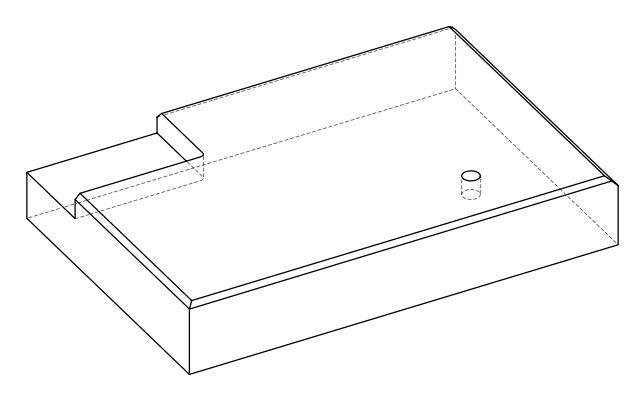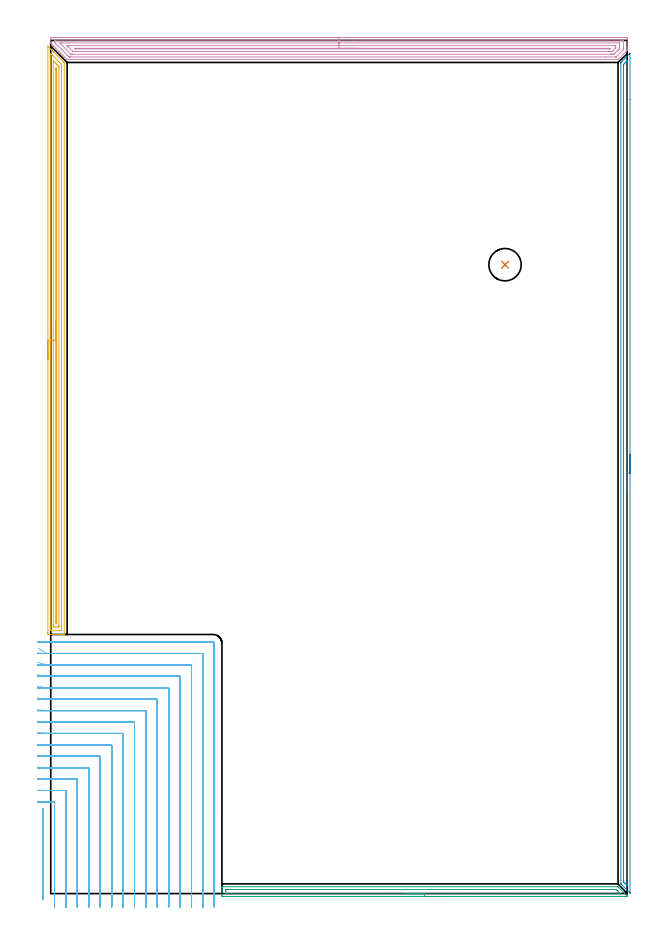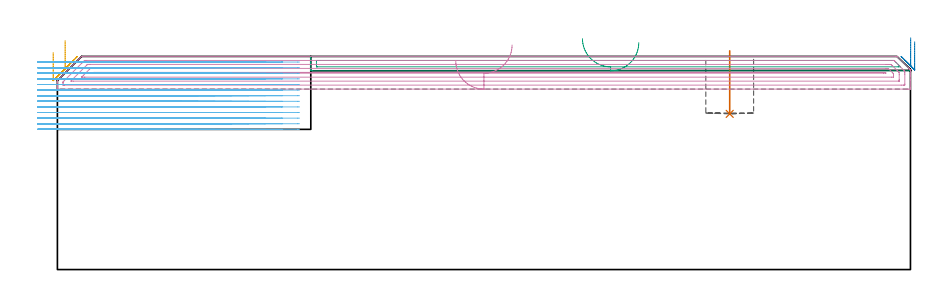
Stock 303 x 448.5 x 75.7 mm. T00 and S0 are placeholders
(PLAN: 6 operations, 2 tool changes, 97.5 min)
(1 INDEXABLE_INSERT_DRILL_BLIND_HOLE_FROM_SOLID | STEP1POCKET | NXT0302_005 | 0.09 min | 4575 mm3)
(2 AREA_MILL | FG_CHAMFER_SURFACE | UGT0205_001 | 7.17 min | 5127 mm3)
(3 AREA_MILL_1 | FG_CHAMFER_SURFACE_1 | UGT0205_001 | 3.56 min | 2773 mm3)
(4 AREA_MILL_2 | FG_CHAMFER_SURFACE_2 | UGT0205_001 | 12.12 min | 20311 mm3)
(5 AREA_MILL_3 | FG_CHAMFER_SURFACE_3 | UGT0205_001 | 9.92 min | 11428 mm3)
(6 MILL_CORNER_NOTCH_RECTANGULAR | CORNER_NOTCH_RECTANGULAR | NXT0201_009 | Follow Part, ap 2, ae 75% | 64.67 min | 317156 mm3)
(TOOL NXT0302_005 | Index. Insert Drill 17mm [880-D1700L20-05] | D17 PA176 FL85 Z2)
(TOOL UGT0205_001 | Chamfer Mill 20 x 3 x 45 deg. | D20 FL50 Z2)
(TOOL NXT0201_009 | ENDMILL 8mm [2P460-0800-NA 1630] | D8 FL26 Z6)
(OP 1 INDEXABLE_INSERT_DRILL_BLIND_HOLE_FROM_SOLID)
G17 G21 G94 G90
T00 M6
G54
G17 G0 G90 X238.8 Y330.6 S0 M3
G43 Z85.7 H1
G94 G81 G98 Z55.3 F250. R77.7
G80
M5
M2
(OP 2 AREA_MILL)
G17 G21 G94 G90
T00 M6
G54
G17 G0 G90 X304.5 Y231. S1061 M3
G43 Z85.7 H0
Z80.9
G94 G1 Y230.962 Z80.028 F250.
Y230.848 Z79.164
Y230.659 Z78.312
Y230.397 Z77.48
Y230.063 Z76.674
Y229.66 Z75.9
Y229.191 Z75.164
Y228.66 Z74.472
Y228.071 Z73.829
Y227.428 Z73.24
Y226.736 Z72.709
Y226. Z72.24
Y225.226 Z71.837
Y224.42 Z71.503
Y223.588 Z71.241
Y222.736 Z71.052
Y221.871 Z70.938
Y221. Z70.9
Y0.39
X304.497 Y0.316 Z70.902
X304.495 Y0.314 Z70.903
X304.483 Y0.316 Z70.915
X304.186 Y0.613 Z71.213
X299.826 Y4.975 Z75.574
X299.704 Y5.105 Z75.69
X299.7 Y5.375 Z75.7
Y436.625
X299.704 Y436.895 Z75.69
X299.827 Y437.027 Z75.573
X304.186 Y441.386 Z71.213
X304.333 Y441.534 Z71.064
X304.485 Y441.684 Z70.913
X304.495 Y441.686 Z70.903
X304.499 Y441.684 Z70.899
X304.5 Y417.48 Z70.9
Y221.
X303.086 Z72.314
X303.085 Y4.297 Z72.315
X303.083 Y4.235 Z72.317
X303.079 Y4.189 Z72.321
X303.078 Y4.184 Z72.322
X303.071 Y4.188 Z72.329
X302.993 Y4.259 Z72.407
X302.767 Y4.482 Z72.633
X302.1 Y5.15 Z73.3
X301.874 Y5.375 Z73.526
X301.207 Y6.046 Z74.193
X301.153 Y6.104 Z74.247
X301.129 Y6.133 Z74.271
X301.121 Y6.177 Z74.279
X301.117 Y6.268 Z74.283
X301.115 Y6.36 Z74.285
X301.114 Y7.161 Z74.286
Y434.931
X301.116 Y435.732 Z74.284
X301.118 Y435.82 Z74.282
X301.121 Y435.851 Z74.279
X301.137 Y435.875 Z74.263
X301.207 Y435.951 Z74.193
X301.541 Y436.29 Z73.859
X302.993 Y437.743 Z72.407
X303.032 Y437.779 Z72.368
X303.063 Y437.806 Z72.337
X303.076 Y437.816 Z72.324
X303.079 Y437.794 Z72.321
X303.084 Y437.61 Z72.316
X303.085 Y437.517 Z72.315
X303.086 Y221. Z72.314
Y220.128 Z72.352
Y219.263 Z72.466
Y218.412 Z72.655
Y217.58 Z72.917
Y216.774 Z73.251
Y216. Z73.654
Y215.264 Z74.123
Y214.572 Z74.654
Y213.929 Z75.243
Y213.339 Z75.886
Y212.808 Z76.578
Y212.34 Z77.314
Y211.937 Z78.088
Y211.603 Z78.894
Y211.341 Z79.726
Y211.152 Z80.578
Y211.038 Z81.443
Y211. Z82.314
G0 Z85.7
M5
M2
(OP 3 AREA_MILL_1)
G17 G21 G94 G90
T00 M6
G54
G17 G0 G90 X206.5 Y-1.5 S1061 M3
G43 Z85.7 H0
Z80.6
G94 G1 X206.462 Z79.728 F250.
X206.348 Z78.864
X206.159 Z78.012
X205.897 Z77.18
X205.563 Z76.374
X205.16 Z75.6
X204.692 Z74.864
X204.16 Z74.172
X203.571 Z73.529
X202.928 Z72.94
X202.236 Z72.408
X201.5 Z71.94
X200.726 Z71.537
X199.92 Z71.203
X199.088 Z70.941
X198.236 Z70.752
X197.372 Z70.638
X196.5 Z70.6
X90.62
X90.253 Y-1.497 Z70.601
X90.01 Y-1.492 Z70.604
X90. Y-1.138 Z70.958
Y0.612 Z72.707
Y1.148 Z73.245
Y1.488 Z73.584
Y2.023 Z74.119
Y2.363 Z74.457
Y3.042 Z75.141
Y3.319 Z75.418
X90.002 Y3.461 Z75.553
X90.01 Y3.597 Z75.688
X90.173 Y3.6 Z75.7
X297.923
X298.2 Y3.603 Z75.697
X298.359 Y3.441 Z75.54
X298.464 Y3.336 Z75.436
X302.827 Y-1.026 Z71.072
X302.936 Y-1.138 Z70.962
X302.99 Y-1.196 Z70.903
X302.997 Y-1.493 Z70.607
X302.919 Y-1.497 Z70.602
X302.827 Y-1.5 Z70.6
X196.5
Y-0.086 Z72.014
X92.407 Y-0.085 Z72.015
X92.225 Y-0.084 Z72.016
X92.055 Y-0.081 Z72.019
X92.019 Y-0.079 Z72.021
X92.01 Y-0.06 Z72.04
X92.007 Y-0.029 Z72.071
X92.001 Y0.135 Z72.235
Y1.886 Z73.986
X92.004 Y2.019 Z74.119
X92.01 Y2.125 Z74.225
X92.015 Y2.179 Z74.279
X92.051 Y2.18 Z74.28
X92.407 Y2.184 Z74.284
X92.588 Y2.185 Z74.285
X93.301 Y2.186 Z74.286
X296.306
X297.019 Y2.183 Z74.283
X297.12 Y2.181 Z74.281
X297.147 Y2.179 Z74.279
X297.173 Y2.166 Z74.266
X297.228 Y2.114 Z74.214
X297.443 Y1.904 Z74.004
X297.863 Y1.488 Z73.588
X298.806 Y0.545 Z72.645
X299.164 Y0.185 Z72.285
X299.334 Y0.01 Z72.11
X299.414 Y-0.075 Z72.025
X299.416 Y-0.08 Z72.02
X299.408 Y-0.082 Z72.018
X299.378 Y-0.084 Z72.016
X298.806 Y-0.086 Z72.014
X298.625
X196.5
X195.628 Z72.052
X194.764 Z72.166
X193.912 Z72.355
X193.08 Z72.617
X192.274 Z72.951
X191.5 Z73.354
X190.764 Z73.823
X190.072 Z74.354
X189.429 Z74.943
X188.84 Z75.586
X188.308 Z76.278
X187.84 Z77.014
X187.437 Z77.788
X187.103 Z78.594
X186.841 Z79.426
X186.652 Z80.278
X186.538 Z81.143
X186.5 Z82.014
G0 Z85.7
M5
M2
(OP 4 AREA_MILL_2)
G17 G21 G94 G90
T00 M6
G54
G17 G0 G90 X141.5 Y450. S1061 M3
G43 Z85.7 H0
Z74.1
G94 G1 X141.538 Z73.228 F250.
X141.652 Z72.364
X141.841 Z71.512
X142.103 Z70.68
X142.437 Z69.874
X142.84 Z69.1
X143.309 Z68.364
X143.84 Z67.672
X144.429 Z67.029
X145.072 Z66.44
X145.764 Z65.908
X146.5 Z65.44
X147.274 Z65.037
X148.08 Z64.703
X148.912 Z64.441
X149.764 Z64.252
X150.628 Z64.138
X151.5 Z64.1
X301.891
X302.389 Y449.998 Z64.102
X302.881 Y449.994 Z64.103
X302.991 Y449.991 Z64.105
X303. Y449.507 Z64.59
Y446.853 Z67.241
Y445.41 Z68.687
Y445.084 Z69.011
Y444.433 Z69.666
Y443.501 Z70.599
Y443.339 Z70.76
X302.999 Y443.207 Z70.891
X302.984 Y443.186 Z70.912
X302.715 Y442.915 Z71.185
X302.634 Y442.834 Z71.266
X302.233 Y442.431 Z71.665
X298.362 Y438.561 Z75.536
X298.205 Y438.404 Z75.69
X297.925 Y438.4 Z75.7
X8.646
X8.605 Y438.406 Z75.692
X8.585 Y438.417 Z75.68
X8.51 Y438.489 Z75.61
X0.099 Y446.9 Z67.198
X0.01 Y446.99 Z67.107
X0.001 Y447.224 Z66.872
X0. Y447.505 Z66.595
Y448.948 Z65.149
Y449.507 Z64.59
Y449.831 Z64.266
X0.002 Y449.991 Z64.105
X0.413 Y450. Z64.1
X151.5
Y448.586 Z65.514
X299.711
X300.604 Y448.585 Z65.515
X300.642 Y448.584 Z65.516
X300.99 Y448.569 Z65.531
X300.994 Y448.465 Z65.635
X300.999 Y448.231 Z65.869
X301. Y444.692 Z69.408
X300.999 Y444.2 Z69.9
X300.996 Y443.811 Z70.289
X300.99 Y443.685 Z70.415
X300.974 Y443.636 Z70.464
X300.635 Y443.285 Z70.815
X297.525 Y440.174 Z73.926
X297.361 Y440.011 Z74.089
X297.227 Y439.881 Z74.219
X297.184 Y439.841 Z74.259
X297.16 Y439.822 Z74.278
X297.138 Y439.82 Z74.28
X297.032 Y439.815 Z74.285
X291.675 Y439.814 Z74.286
X10.395
X9.967 Y439.816 Z74.284
X9.753 Y439.819 Z74.281
X9.651 Y439.821 Z74.279
X9.539 Y439.922 Z74.178
X8.788 Y440.662 Z73.438
X8.646 Y440.803 Z73.297
X2.396 Y447.054 Z67.046
X2.059 Y447.4 Z66.7
X2.019 Y447.442 Z66.658
X2.01 Y447.503 Z66.597
X2.005 Y447.607 Z66.493
X2.002 Y447.738 Z66.362
X2.001 Y448.129 Z65.971
X2.008 Y448.523 Z65.577
X2.01 Y448.572 Z65.528
X2.026 Y448.579 Z65.521
X2.076 Y448.581 Z65.519
X2.182 Y448.584 Z65.516
X2.396 Y448.586 Z65.514
X2.433
X151.5
Y447.172 Z66.928
X298.925 Y447.171 Z66.929
X298.964 Y447.17 Z66.93
X298.985 Y447.168 Z66.932
X298.989 Y447.166 Z66.934
X298.992 Y447.153 Z66.947
X298.997 Y447.034 Z67.066
X298.999 Y446.853 Z67.247
X299. Y446.673 Z67.427
Y444.905 Z69.195
X298.992 Y444.2 Z69.9
X298.99 Y444.112 Z69.988
X298.954 Y444.065 Z70.035
X298.818 Y443.92 Z70.18
X298.515 Y443.615 Z70.485
X298.217 Y443.316 Z70.784
X296.446 Y441.547 Z72.553
X296.293 Y441.395 Z72.705
X296.139 Y441.246 Z72.854
X295.562 Y441.234 Z72.866
X295.247 Y441.231 Z72.869
X294.675 Y441.229 Z72.871
X294.354
X11.646
X11.325 Y441.23 Z72.87
X10.748 Y441.233 Z72.867
X10.678 Y441.235 Z72.865
X10.516 Y441.388 Z72.712
X10.432 Y441.468 Z72.632
X5.075 Y446.825 Z67.275
X5.048 Y446.853 Z67.247
X4.761 Y447.164 Z66.936
X5.075 Y447.167 Z66.933
X5.648 Y447.171 Z66.929
X151.5 Y447.172 Z66.928
Y445.757 Z68.343
X296.353
X296.891 Y445.755 Z68.345
X296.946 Y445.753 Z68.347
X296.98 Y445.751 Z68.349
X296.99 Y445.719 Z68.381
X297. Y445.084 Z69.016
X296.993 Y444.658 Z69.442
X296.99 Y444.554 Z69.546
X296.934 Y444.492 Z69.608
X296.839 Y444.392 Z69.708
X296.651 Y444.2 Z69.9
X295.508 Y443.057 Z71.043
X295.247 Y442.798 Z71.302
X295.117 Y442.678 Z71.422
X295.082 Y442.65 Z71.45
X295.028 Y442.648 Z71.452
X294.354 Y442.643 Z71.457
X294.14
X12.004
X11.834 Y442.645 Z71.455
X11.75 Y442.647 Z71.453
X11.712 Y442.649 Z71.451
X11.629 Y442.73 Z71.37
X11.325 Y443.025 Z71.075
X9.264 Y445.084 Z69.016
X8.646 Y445.705 Z68.395
X8.616 Y445.742 Z68.358
X8.611 Y445.75 Z68.35
X8.646 Y445.752 Z68.348
X8.862 Y445.755 Z68.345
X9.539 Y445.757 Z68.343
X9.753
X151.5
Y444.343 Z69.757
X293.461
X294.214 Y444.339 Z69.761
X294.241 Y444.337 Z69.763
X294.271 Y444.282 Z69.818
X294.19 Y444.2 Z69.9
X294.034 Y444.064 Z70.036
X293.75 Y444.059 Z70.041
X293.605 Y444.057 Z70.043
X13.254 Y444.058 Z70.042
X13.11 Y444.06 Z70.04
X12.967 Y444.064 Z70.036
X12.731 Y444.08 Z70.02
X12.602 Y444.2 Z69.9
X12.528 Y444.274 Z69.826
X12.486 Y444.319 Z69.781
X12.473 Y444.335 Z69.765
X12.533 Y444.337 Z69.763
X12.822 Y444.342 Z69.758
X12.966 Y444.343 Z69.757
X151.5
X152.372 Z69.795
X153.237 Z69.909
X154.088 Z70.098
X154.92 Z70.36
X155.726 Z70.694
X156.5 Z71.097
X157.236 Z71.565
X157.928 Z72.096
X158.571 Z72.686
X159.16 Z73.329
X159.692 Z74.021
X160.16 Z74.757
X160.563 Z75.531
X160.897 Z76.337
X161.159 Z77.169
X161.348 Z78.02
X161.462 Z78.885
X161.5 Z79.757
G0 Z85.7
M5
M2
(OP 5 AREA_MILL_3)
G17 G21 G94 G90
T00 M6
G54
G17 G0 G90 X-1.5 Y280.85 S1061 M3
G43 Z85.7 H0
Z77.1
G94 G1 Y280.888 Z76.228 F250.
Y281.002 Z75.363
Y281.191 Z74.512
Y281.453 Z73.68
Y281.787 Z72.874
Y282.19 Z72.1
Y282.659 Z71.364
Y283.19 Z70.672
Y283.779 Z70.029
Y284.422 Z69.44
Y285.114 Z68.908
Y285.85 Z68.44
Y286.624 Z68.037
Y287.43 Z67.703
Y288.262 Z67.441
Y289.114 Z67.252
Y289.978 Z67.138
Y290.85 Z67.1
X-1.499 Y445.483 Z67.099
X-1.495 Z67.104
X-1.485 Z67.113
X-1.401 Y445.402 Z67.197
X0.007 Y443.994 Z68.605
X0.175 Y443.828 Z68.769
X0.336 Y443.665 Z68.934
X0.453 Y443.548 Z69.051
X0.612 Y443.39 Z69.207
X0.765 Y443.236 Z69.363
X0.9 Y443.101 Z69.498
X1.05 Y442.952 Z69.645
X1.194 Y442.807 Z69.792
X1.346 Y442.655 Z69.944
X1.487 Y442.515 Z70.083
X1.623 Y442.378 Z70.221
X1.793 Y442.208 Z70.391
X6.887 Y437.113 Z75.487
X7.075 Y436.923 Z75.672
X7.095 Y436.895 Z75.691
X7.1 Y436.851 Z75.7
Y136.366
X7.098 Y136.21 Z75.689
X6.968 Y136.203 Z75.56
X6.83 Y136.2 Z75.43
X6.514 Z75.114
X5.863 Z74.457
X4.662 Z73.259
X4.113 Z72.707
X-1.062 Z67.536
X-1.138 Y136.202 Z67.459
X-1.493 Y136.21 Z67.105
X-1.496 Y136.447 Z67.102
X-1.499 Y136.813 Z67.101
X-1.5 Y137.182 Z67.1
Y290.85
X-0.086 Z68.514
X-0.085 Y441.134 Z68.515
X-0.084 Y441.315 Z68.516
X-0.081 Y441.527 Z68.519
X-0.079 Y441.615 Z68.521
X-0.026 Y441.566 Z68.574
X0.233 Y441.315 Z68.833
X0.612 Y440.938 Z69.212
X1.128 Y440.422 Z69.728
X4.988 Y436.562 Z73.588
X5.587 Y435.958 Z74.187
X5.675 Y435.864 Z74.275
X5.679 Y435.779 Z74.279
X5.682 Y435.601 Z74.282
X5.685 Y435.246 Z74.285
X5.686 Y435.065 Z74.286
X5.685 Y138.78 Z74.285
X5.684 Y138.599 Z74.284
X5.679 Y138.244 Z74.279
X5.676 Y138.21 Z74.276
X5.612 Y138.206 Z74.212
X5.509 Y138.202 Z74.109
X5.378 Y138.2 Z73.978
X0.127 Y138.201 Z68.727
X-0.03 Y138.206 Z68.57
X-0.059 Y138.21 Z68.541
X-0.079 Y138.216 Z68.521
X-0.08 Y138.251 Z68.52
X-0.084 Y138.417 Z68.516
X-0.085 Y138.599 Z68.515
X-0.086 Y139.311 Z68.514
Y290.85
X1.328 Z69.928
X1.329 Y437.012 Z69.929
X1.333 Y437.744 Z69.933
X1.334 Y437.747 Z69.934
X1.35 Y437.744 Z69.95
X1.487 Y437.611 Z70.087
X2.25 Y436.851 Z70.85
X3.143 Y435.958 Z71.743
X4.036 Y435.065 Z72.636
X4.113 Y434.987 Z72.713
X4.21 Y434.883 Z72.81
X4.256 Y434.833 Z72.856
X4.265 Y434.658 Z72.865
X4.269 Y434.334 Z72.869
X4.271 Y434.172 Z72.871
Y141.116
X4.269 Y140.385 Z72.869
X4.266 Y140.228 Z72.866
X4.264 Y140.21 Z72.864
X4.248 Y140.207 Z72.848
X4.203 Y140.203 Z72.803
X4.113 Y140.201 Z72.713
X2.362 Y140.2 Z70.962
X1.665 Y140.204 Z70.265
X1.487 Y140.21 Z70.087
X1.335 Y140.231 Z69.935
X1.332 Y140.385 Z69.932
X1.33 Y140.545 Z69.93
X1.329 Y141.278 Z69.929
X1.328 Y141.44 Z69.928
Y290.85
X2.743 Z71.343
Y433.783
X2.745 Y433.842 Z71.345
X2.748 Y433.879 Z71.348
X2.75 Y433.889 Z71.35
X2.757 Y433.885 Z71.357
X2.796 Y433.844 Z71.396
X2.85 Y433.779 Z71.45
X2.853 Y433.671 Z71.453
X2.857 Y433.279 Z71.457
Y433.162
Y142.559
X2.856 Y142.5 Z71.456
X2.852 Y142.383 Z71.452
X2.844 Y142.21 Z71.444
X2.8 Y142.209 Z71.4
X2.756 Y142.21 Z71.356
X2.748 Y142.383 Z71.348
X2.744 Y142.5 Z71.344
X2.743 Y143.064 Z71.343
Y290.85
Y291.722 Z71.381
Y292.587 Z71.495
Y293.438 Z71.683
Y294.27 Z71.946
Y295.076 Z72.28
Y295.85 Z72.682
Y296.586 Z73.151
Y297.278 Z73.682
Y297.921 Z74.272
Y298.51 Z74.915
Y299.042 Z75.607
Y299.51 Z76.343
Y299.913 Z77.116
Y300.247 Z77.922
Y300.509 Z78.754
Y300.698 Z79.606
Y300.812 Z80.471
Y300.85 Z81.343
G0 Z85.7
M5
M2
(OP 6 MILL_CORNER_NOTCH_RECTANGULAR)
G17 G21 G94 G90
T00 M6
G54
G17 G0 G90 X-4. Y-3.004 S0 M3
G43 Z85.7 H1
Z73.708
G94 G1 Y-0.004 F250.
Y41.886 F500.
X-4.047 Y44.886 F250.
G0 Z85.7
X2.001 Y-7.
Z73.708
G1 X2. Y-4.
Y41.886 F500.
Y47.806
G3 X1.606 Y48.2 R0.4
G1 X-0.597
G2 X-4. Y48.269 R84.
G1 X-6.998 Y48.39 F250.
G0 Z85.7
X8.001 Y-7.
Z73.708
G1 X8. Y-4.
Y47.806 F500.
Y53.806
G3 X7.606 Y54.2 R0.4
G1 X-0.597
G2 X-4. Y54.274 R78.
G1 X-6.997 Y54.405 F250.
G0 Z85.7
X14.001 Y-7.
Z73.708
G1 X14. Y-4.
Y53.806 F500.
Y59.806
G3 X13.606 Y60.2 R0.4
G1 X-0.597
G2 X-4. Y60.28 R72.
G1 X-6.997 Y60.422 F250.
G0 Z85.7
X20.001 Y-7.
Z73.708
G1 X20. Y-4.
Y59.806 F500.
Y65.805
G3 X19.605 Y66.2 R0.4
G1 X-0.597
G2 X-4. Y66.288 R66.
G1 X-6.996 Y66.442 F250.
G0 Z85.7
X26.001 Y-7.
Z73.708
G1 X26. Y-4.
Y65.805 F500.
Y71.805
G3 X25.605 Y72.2 R0.4
G1 X-0.597
G2 X-4. Y72.297 R60.
G1 X-6.995 Y72.467 F250.
G0 Z85.7
X32.001 Y-7.
Z73.708
G1 X32. Y-4.
Y71.805 F500.
Y77.805
G3 X31.605 Y78.2 R0.4
G1 X-0.597
G2 X-4. Y78.307 R54.
G1 X-6.994 Y78.496 F250.
G0 Z85.7
X38.001 Y-7.
Z73.708
G1 X38. Y-4.
Y77.805 F500.
Y83.805
G3 X37.605 Y84.2 R0.4
G1 X-0.597
G2 X-4. Y84.321 R48.
G1 X-6.992 Y84.533 F250.
G0 Z85.7
X44.002 Y-7.
Z73.708
G1 X44. Y-4.
Y83.805 F500.
Y89.804
G3 X43.604 Y90.2 R0.4
G1 X-0.597
G2 X-4. Y90.338 R42.
G1 X-6.99 Y90.581 F250.
G0 Z85.7
X50.002 Y-7.
Z73.708
G1 X50. Y-4.
Y89.804 F500.
Y95.804
G3 X49.604 Y96.2 R0.4
G1 X-0.597
G2 X-4. Y96.361 R36.
G1 X-6.987 Y96.645 F250.
G0 Z85.7
X56.002 Y-7.
Z73.708
G1 X56. Y-4.
Y95.804 F500.
Y101.804
G3 X55.604 Y102.2 R0.4
G1 X-0.597
G2 X-4. Y102.394 R30.
G1 X-6.981 Y102.734 F250.
G0 Z85.7
X62.003 Y-7.
Z73.708
G1 X62. Y-4.
Y101.804 F500.
Y107.804
G3 X61.604 Y108.2 R0.4
G1 X-0.597
G2 X-4. Y108.442 R24.
G1 X-6.97 Y108.868 F250.
G0 Z85.7
X68.004 Y-7.
Z73.708
G1 X68. Y-4.
Y107.804 F500.
Y113.804
G3 X67.604 Y114.2 R0.4
G1 X-0.597
G2 X-4. Y114.525 R18.
G1 X-6.946 Y115.092 F250.
G0 Z85.7
X74.005 Y-7.
Z73.708
G1 X74. Y-4.
Y113.804 F500.
Y119.803
G3 X73.603 Y120.2 R0.4
G1 X-0.597
G2 X-4. Y120.693 R12.
G1 X-6.877 Y121.543 F250.
G0 Z85.7
X80.011 Y-7.
Z73.708
G1 X80. Y-4.
Y119.803 F500.
Y125.803
G3 X79.603 Y126.2 R0.4
G1 X-0.597
G2 X-4. Y127.258 R6.
G1 X-6.471 Y128.96 F250.
G0 Z85.7
X86. Y-6.979
Z73.708
G1 Y-3.979
Y131.6 F500.
G3 X85.4 Y132.2 R0.6
G1 X-0.597
X-3.597 F250.
G0 Z85.7
X-4. Y-3.003
Z71.715
G1 Y-0.003
Y41.811 F500.
X-4.047 Y44.811 F250.
G0 Z85.7
X2. Y-7.
Z71.715
G1 Y-4.
Y47.806 F500.
G3 X1.606 Y48.2 R0.4
G1 X-3.489
G2 X-4. Y48.202 R84.
G1 X-7. Y48.22 F250.
G0 Z85.7
X8. Y-7.
Z71.715
G1 Y-4.
Y53.806 F500.
G3 X7.606 Y54.2 R0.4
G1 X-3.489
G2 X-4. Y54.202 R78.
G1 X-7. Y54.221 F250.
G0 Z85.7
X14. Y-7.
Z71.715
G1 Y-4.
Y59.806 F500.
G3 X13.606 Y60.2 R0.4
G1 X-3.489
G2 X-4. Y60.202 R72.
G1 X-7. Y60.223 F250.
G0 Z85.7
X20. Y-7.
Z71.715
G1 Y-4.
Y65.805 F500.
G3 X19.605 Y66.2 R0.4
G1 X-3.489
G2 X-4. Y66.202 R66.
G1 X-7. Y66.225 F250.
G0 Z85.7
X26. Y-7.
Z71.715
G1 Y-4.
Y71.805 F500.
G3 X25.605 Y72.2 R0.4
G1 X-3.489
G2 X-4. Y72.202 R60.
G1 X-7. Y72.228 F250.
G0 Z85.7
X32. Y-7.
Z71.715
G1 Y-4.
Y77.805 F500.
G3 X31.605 Y78.2 R0.4
G1 X-3.489
G2 X-4. Y78.202 R54.
G1 X-7. Y78.231 F250.
G0 Z85.7
X38. Y-7.
Z71.715
G1 Y-4.
Y83.805 F500.
G3 X37.605 Y84.2 R0.4
G1 X-3.489
G2 X-4. Y84.203 R48.
G1 X-7. Y84.235 F250.
G0 Z85.7
X44. Y-7.
Z71.715
G1 Y-4.
Y89.804 F500.
G3 X43.604 Y90.2 R0.4
G1 X-3.489
G2 X-4. Y90.203 R42.
G1 X-7. Y90.24 F250.
G0 Z85.7
X50. Y-7.
Z71.715
G1 Y-4.
Y95.804 F500.
G3 X49.604 Y96.2 R0.4
G1 X-3.489
G2 X-4. Y96.204 R36.
G1 X-7. Y96.246 F250.
G0 Z85.7
X56. Y-7.
Z71.715
G1 Y-4.
Y101.804 F500.
G3 X55.604 Y102.2 R0.4
G1 X-3.489
G2 X-4. Y102.204 R30.
G1 X-7. Y102.255 F250.
G0 Z85.7
X62. Y-7.
Z71.715
G1 Y-4.
Y107.804 F500.
G3 X61.604 Y108.2 R0.4
G1 X-3.489
G2 X-4. Y108.205 R24.
G1 X-6.999 Y108.269 F250.
G0 Z85.7
X68. Y-7.
Z71.715
G1 Y-4.
Y113.804 F500.
G3 X67.604 Y114.2 R0.4
G1 X-3.489
G2 X-4. Y114.207 R18.
G1 X-6.999 Y114.292 F250.
G0 Z85.7
X74. Y-7.
Z71.715
G1 Y-4.
Y119.803 F500.
G3 X73.603 Y120.2 R0.4
G1 X-3.489
G2 X-4. Y120.211 R12.
G1 X-6.997 Y120.339 F250.
G0 Z85.7
X80. Y-7.
Z71.715
G1 Y-4.
Y125.803 F500.
G3 X79.603 Y126.2 R0.4
G1 X-3.489
G2 X-4. Y126.222 R6.
G1 X-6.989 Y126.477 F250.
G0 Z85.7
X86. Y-7.
Z71.715
G1 Y-4.
Y131.6 F500.
G3 X85.4 Y132.2 R0.6
G1 X-3.489
X-6.489 F250.
G0 Z85.7
X-4. Y-3.004
Z69.723
G1 Y-0.004
Y41.807 F500.
X-4.047 Y44.807 F250.
G0 Z85.7
X2. Y-7.
Z69.723
G1 Y-4.
Y47.806 F500.
G3 X1.606 Y48.2 R0.4
G1 X-4.
X-7. F250.
G0 Z85.7
X8. Y-7.
Z69.723
G1 Y-4.
Y53.806 F500.
G3 X7.606 Y54.2 R0.4
G1 X-4.
X-7. F250.
G0 Z85.7
X14. Y-7.
Z69.723
G1 Y-4.
Y59.806 F500.
G3 X13.606 Y60.2 R0.4
G1 X-4.
X-7. F250.
G0 Z85.7
X20. Y-7.
Z69.723
G1 Y-4.
Y65.805 F500.
G3 X19.605 Y66.2 R0.4
G1 X-4.
X-7. F250.
G0 Z85.7
X26. Y-7.
Z69.723
G1 Y-4.
Y71.805 F500.
G3 X25.605 Y72.2 R0.4
G1 X-4.
X-7. F250.
G0 Z85.7
X32. Y-7.
Z69.723
G1 Y-4.
Y77.805 F500.
G3 X31.605 Y78.2 R0.4
G1 X-4.
X-7. F250.
G0 Z85.7
X38. Y-7.
Z69.723
G1 Y-4.
Y83.805 F500.
G3 X37.605 Y84.2 R0.4
G1 X-4.
X-7. F250.
G0 Z85.7
X44. Y-7.
Z69.723
G1 Y-4.
Y89.804 F500.
G3 X43.604 Y90.2 R0.4
G1 X-4.
X-7. F250.
G0 Z85.7
X50. Y-7.
Z69.723
G1 Y-4.
Y95.804 F500.
G3 X49.604 Y96.2 R0.4
G1 X-4.
X-7. F250.
G0 Z85.7
X56. Y-7.
Z69.723
G1 Y-4.
Y101.804 F500.
G3 X55.604 Y102.2 R0.4
G1 X-4.
X-7. F250.
G0 Z85.7
X62. Y-7.
Z69.723
G1 Y-4.
Y107.804 F500.
G3 X61.604 Y108.2 R0.4
G1 X-4.
X-7. F250.
G0 Z85.7
X68. Y-7.
Z69.723
G1 Y-4.
Y113.804 F500.
G3 X67.604 Y114.2 R0.4
G1 X-4.
X-7. F250.
G0 Z85.7
X74. Y-7.
Z69.723
G1 Y-4.
Y119.803 F500.
G3 X73.603 Y120.2 R0.4
G1 X-4.
X-7. F250.
G0 Z85.7
X80. Y-7.
Z69.723
G1 Y-4.
Y125.803 F500.
G3 X79.603 Y126.2 R0.4
G1 X-4.
X-7. F250.
G0 Z85.7
X86. Y-7.
Z69.723
G1 Y-4.
Y131.6 F500.
G3 X85.4 Y132.2 R0.6
G1 X-4.
X-7. F250.
G0 Z85.7
X-4. Y-3.003
Z67.731
G1 Y-0.003
Y41.807 F500.
X-4.047 Y44.807 F250.
G0 Z85.7
X2. Y-7.
Z67.731
G1 Y-4.
Y47.806 F500.
G3 X1.606 Y48.2 R0.4
G1 X-4.
X-7. F250.
G0 Z85.7
X8. Y-7.
Z67.731
G1 Y-4.
Y53.806 F500.
G3 X7.606 Y54.2 R0.4
G1 X-4.
X-7. F250.
G0 Z85.7
X14. Y-7.
Z67.731
G1 Y-4.
Y59.806 F500.
G3 X13.606 Y60.2 R0.4
G1 X-4.
X-7. F250.
G0 Z85.7
X20. Y-7.
Z67.731
G1 Y-4.
Y65.805 F500.
G3 X19.605 Y66.2 R0.4
G1 X-4.
X-7. F250.
G0 Z85.7
X26. Y-7.
Z67.731
G1 Y-4.
Y71.805 F500.
G3 X25.605 Y72.2 R0.4
G1 X-4.
X-7. F250.
G0 Z85.7
X32. Y-7.
Z67.731
G1 Y-4.
Y77.805 F500.
G3 X31.605 Y78.2 R0.4
G1 X-4.
X-7. F250.
G0 Z85.7
X38. Y-7.
Z67.731
G1 Y-4.
Y83.805 F500.
G3 X37.605 Y84.2 R0.4
G1 X-4.
X-7. F250.
G0 Z85.7
X44. Y-7.
Z67.731
G1 Y-4.
Y89.804 F500.
G3 X43.604 Y90.2 R0.4
G1 X-4.
X-7. F250.
G0 Z85.7
X50. Y-7.
Z67.731
G1 Y-4.
Y95.804 F500.
G3 X49.604 Y96.2 R0.4
G1 X-4.
X-7. F250.
G0 Z85.7
X56. Y-7.
Z67.731
G1 Y-4.
Y101.804 F500.
G3 X55.604 Y102.2 R0.4
G1 X-4.
X-7. F250.
G0 Z85.7
X62. Y-7.
Z67.731
G1 Y-4.
Y107.804 F500.
G3 X61.604 Y108.2 R0.4
G1 X-4.
X-7. F250.
G0 Z85.7
X68. Y-7.
Z67.731
G1 Y-4.
Y113.804 F500.
G3 X67.604 Y114.2 R0.4
G1 X-4.
X-7. F250.
G0 Z85.7
X74. Y-7.
Z67.731
G1 Y-4.
Y119.803 F500.
G3 X73.603 Y120.2 R0.4
G1 X-4.
X-7. F250.
G0 Z85.7
X80. Y-7.
Z67.731
G1 Y-4.
Y125.803 F500.
G3 X79.603 Y126.2 R0.4
G1 X-4.
X-7. F250.
G0 Z85.7
X86. Y-7.
Z67.731
G1 Y-4.
Y131.6 F500.
G3 X85.4 Y132.2 R0.6
G1 X-4.
X-7. F250.
G0 Z85.7
X-4. Y-3.003
Z65.738
G1 Y-0.003
Y41.807 F500.
X-4.047 Y44.807 F250.
G0 Z85.7
X2. Y-7.
Z65.738
G1 Y-4.
Y47.806 F500.
G3 X1.606 Y48.2 R0.4
G1 X-4.
X-7. F250.
G0 Z85.7
X8. Y-7.
Z65.738
G1 Y-4.
Y53.806 F500.
G3 X7.606 Y54.2 R0.4
G1 X-4.
X-7. F250.
G0 Z85.7
X14. Y-7.
Z65.738
G1 Y-4.
Y59.806 F500.
G3 X13.606 Y60.2 R0.4
G1 X-4.
X-7. F250.
G0 Z85.7
X20. Y-7.
Z65.738
G1 Y-4.
Y65.805 F500.
G3 X19.605 Y66.2 R0.4
G1 X-4.
X-7. F250.
G0 Z85.7
X26. Y-7.
Z65.738
G1 Y-4.
Y71.805 F500.
G3 X25.605 Y72.2 R0.4
G1 X-4.
X-7. F250.
G0 Z85.7
X32. Y-7.
Z65.738
G1 Y-4.
Y77.805 F500.
G3 X31.605 Y78.2 R0.4
G1 X-4.
X-7. F250.
G0 Z85.7
X38. Y-7.
Z65.738
G1 Y-4.
Y83.805 F500.
G3 X37.605 Y84.2 R0.4
G1 X-4.
X-7. F250.
G0 Z85.7
X44. Y-7.
Z65.738
G1 Y-4.
Y89.804 F500.
G3 X43.604 Y90.2 R0.4
G1 X-4.
X-7. F250.
G0 Z85.7
X50. Y-7.
Z65.738
G1 Y-4.
Y95.804 F500.
G3 X49.604 Y96.2 R0.4
G1 X-4.
X-7. F250.
G0 Z85.7
X56. Y-7.
Z65.738
G1 Y-4.
Y101.804 F500.
G3 X55.604 Y102.2 R0.4
G1 X-4.
X-7. F250.
G0 Z85.7
X62. Y-7.
Z65.738
G1 Y-4.
Y107.804 F500.
G3 X61.604 Y108.2 R0.4
G1 X-4.
X-7. F250.
G0 Z85.7
X68. Y-7.
Z65.738
G1 Y-4.
Y113.804 F500.
G3 X67.604 Y114.2 R0.4
G1 X-4.
X-7. F250.
G0 Z85.7
X74. Y-7.
Z65.738
G1 Y-4.
Y119.803 F500.
G3 X73.603 Y120.2 R0.4
G1 X-4.
X-7. F250.
G0 Z85.7
X80. Y-7.
Z65.738
G1 Y-4.
Y125.803 F500.
G3 X79.603 Y126.2 R0.4
G1 X-4.
X-7. F250.
G0 Z85.7
X86. Y-7.
Z65.738
G1 Y-4.
Y131.6 F500.
G3 X85.4 Y132.2 R0.6
G1 X-4.
X-7. F250.
G0 Z85.7
X-4. Y-3.004
Z63.746
G1 Y-0.004
Y41.807 F500.
X-4.047 Y44.807 F250.
G0 Z85.7
X2. Y-7.
Z63.746
G1 Y-4.
Y47.806 F500.
G3 X1.606 Y48.2 R0.4
G1 X-4.
X-7. F250.
G0 Z85.7
X8. Y-7.
Z63.746
G1 Y-4.
Y53.806 F500.
G3 X7.606 Y54.2 R0.4
G1 X-4.
X-7. F250.
G0 Z85.7
X14. Y-7.
Z63.746
G1 Y-4.
Y59.806 F500.
G3 X13.606 Y60.2 R0.4
G1 X-4.
X-7. F250.
G0 Z85.7
X20. Y-7.
Z63.746
G1 Y-4.
Y65.805 F500.
G3 X19.605 Y66.2 R0.4
G1 X-4.
X-7. F250.
G0 Z85.7
X26. Y-7.
Z63.746
G1 Y-4.
Y71.805 F500.
G3 X25.605 Y72.2 R0.4
G1 X-4.
X-7. F250.
G0 Z85.7
X32. Y-7.
Z63.746
G1 Y-4.
Y77.805 F500.
G3 X31.605 Y78.2 R0.4
G1 X-4.
X-7. F250.
G0 Z85.7
X38. Y-7.
Z63.746
G1 Y-4.
Y83.805 F500.
G3 X37.605 Y84.2 R0.4
G1 X-4.
X-7. F250.
G0 Z85.7
X44. Y-7.
Z63.746
G1 Y-4.
Y89.804 F500.
G3 X43.604 Y90.2 R0.4
G1 X-4.
X-7. F250.
G0 Z85.7
X50. Y-7.
Z63.746
G1 Y-4.
Y95.804 F500.
G3 X49.604 Y96.2 R0.4
G1 X-4.
X-7. F250.
G0 Z85.7
X56. Y-7.
Z63.746
G1 Y-4.
Y101.804 F500.
G3 X55.604 Y102.2 R0.4
G1 X-4.
X-7. F250.
G0 Z85.7
X62. Y-7.
Z63.746
G1 Y-4.
Y107.804 F500.
G3 X61.604 Y108.2 R0.4
G1 X-4.
X-7. F250.
G0 Z85.7
X68. Y-7.
Z63.746
G1 Y-4.
Y113.804 F500.
G3 X67.604 Y114.2 R0.4
G1 X-4.
X-7. F250.
G0 Z85.7
X74. Y-7.
Z63.746
G1 Y-4.
Y119.803 F500.
G3 X73.603 Y120.2 R0.4
G1 X-4.
X-7. F250.
G0 Z85.7
X80. Y-7.
Z63.746
G1 Y-4.
Y125.803 F500.
G3 X79.603 Y126.2 R0.4
G1 X-4.
X-7. F250.
G0 Z85.7
X86. Y-7.
Z63.746
G1 Y-4.
Y131.6 F500.
G3 X85.4 Y132.2 R0.6
G1 X-4.
X-7. F250.
G0 Z85.7
X-4. Y-3.004
Z61.754
G1 Y-0.004
Y41.807 F500.
X-4.047 Y44.807 F250.
G0 Z85.7
X2. Y-7.
Z61.754
G1 Y-4.
Y47.806 F500.
G3 X1.606 Y48.2 R0.4
G1 X-4.
X-7. F250.
G0 Z85.7
X8. Y-7.
Z61.754
G1 Y-4.
Y53.806 F500.
G3 X7.606 Y54.2 R0.4
G1 X-4.
X-7. F250.
G0 Z85.7
X14. Y-7.
Z61.754
G1 Y-4.
Y59.806 F500.
G3 X13.606 Y60.2 R0.4
G1 X-4.
X-7. F250.
G0 Z85.7
X20. Y-7.
Z61.754
G1 Y-4.
Y65.805 F500.
G3 X19.605 Y66.2 R0.4
G1 X-4.
X-7. F250.
G0 Z85.7
X26. Y-7.
Z61.754
G1 Y-4.
Y71.805 F500.
G3 X25.605 Y72.2 R0.4
G1 X-4.
X-7. F250.
G0 Z85.7
X32. Y-7.
Z61.754
G1 Y-4.
Y77.805 F500.
G3 X31.605 Y78.2 R0.4
G1 X-4.
X-7. F250.
G0 Z85.7
X38. Y-7.
Z61.754
G1 Y-4.
Y83.805 F500.
G3 X37.605 Y84.2 R0.4
G1 X-4.
X-7. F250.
G0 Z85.7
X44. Y-7.
Z61.754
G1 Y-4.
Y89.804 F500.
G3 X43.604 Y90.2 R0.4
G1 X-4.
X-7. F250.
G0 Z85.7
X50. Y-7.
Z61.754
G1 Y-4.
Y95.804 F500.
G3 X49.604 Y96.2 R0.4
G1 X-4.
X-7. F250.
G0 Z85.7
X56. Y-7.
Z61.754
G1 Y-4.
Y101.804 F500.
G3 X55.604 Y102.2 R0.4
G1 X-4.
X-7. F250.
G0 Z85.7
X62. Y-7.
Z61.754
G1 Y-4.
Y107.804 F500.
G3 X61.604 Y108.2 R0.4
G1 X-4.
X-7. F250.
G0 Z85.7
X68. Y-7.
Z61.754
G1 Y-4.
Y113.804 F500.
G3 X67.604 Y114.2 R0.4
G1 X-4.
X-7. F250.
G0 Z85.7
X74. Y-7.
Z61.754
G1 Y-4.
Y119.803 F500.
G3 X73.603 Y120.2 R0.4
G1 X-4.
X-7. F250.
G0 Z85.7
X80. Y-7.
Z61.754
G1 Y-4.
Y125.803 F500.
G3 X79.603 Y126.2 R0.4
G1 X-4.
X-7. F250.
G0 Z85.7
X86. Y-7.
Z61.754
G1 Y-4.
Y131.6 F500.
G3 X85.4 Y132.2 R0.6
G1 X-4.
X-7. F250.
G0 Z85.7
X-4. Y-3.004
Z59.761
G1 Y-0.004
Y41.807 F500.
X-4.047 Y44.807 F250.
G0 Z85.7
X2. Y-7.
Z59.761
G1 Y-4.
Y47.806 F500.
G3 X1.606 Y48.2 R0.4
G1 X-4.
X-7. F250.
G0 Z85.7
X8. Y-7.
Z59.761
G1 Y-4.
Y53.806 F500.
G3 X7.606 Y54.2 R0.4
G1 X-4.
X-7. F250.
G0 Z85.7
X14. Y-7.
Z59.761
G1 Y-4.
Y59.806 F500.
G3 X13.606 Y60.2 R0.4
G1 X-4.
X-7. F250.
G0 Z85.7
X20. Y-7.
Z59.761
G1 Y-4.
Y65.805 F500.
G3 X19.605 Y66.2 R0.4
G1 X-4.
X-7. F250.
G0 Z85.7
X26. Y-7.
Z59.761
G1 Y-4.
Y71.805 F500.
G3 X25.605 Y72.2 R0.4
G1 X-4.
X-7. F250.
G0 Z85.7
X32. Y-7.
Z59.761
G1 Y-4.
Y77.805 F500.
G3 X31.605 Y78.2 R0.4
G1 X-4.
X-7. F250.
G0 Z85.7
X38. Y-7.
Z59.761
G1 Y-4.
Y83.805 F500.
G3 X37.605 Y84.2 R0.4
G1 X-4.
X-7. F250.
G0 Z85.7
X44. Y-7.
Z59.761
G1 Y-4.
Y89.804 F500.
G3 X43.604 Y90.2 R0.4
G1 X-4.
X-7. F250.
G0 Z85.7
X50. Y-7.
Z59.761
G1 Y-4.
Y95.804 F500.
G3 X49.604 Y96.2 R0.4
G1 X-4.
X-7. F250.
G0 Z85.7
X56. Y-7.
Z59.761
G1 Y-4.
Y101.804 F500.
G3 X55.604 Y102.2 R0.4
G1 X-4.
X-7. F250.
G0 Z85.7
X62. Y-7.
Z59.761
G1 Y-4.
Y107.804 F500.
G3 X61.604 Y108.2 R0.4
G1 X-4.
X-7. F250.
G0 Z85.7
X68. Y-7.
Z59.761
G1 Y-4.
Y113.804 F500.
G3 X67.604 Y114.2 R0.4
G1 X-4.
X-7. F250.
G0 Z85.7
X74. Y-7.
Z59.761
G1 Y-4.
Y119.803 F500.
G3 X73.603 Y120.2 R0.4
G1 X-4.
X-7. F250.
G0 Z85.7
X80. Y-7.
Z59.761
G1 Y-4.
Y125.803 F500.
G3 X79.603 Y126.2 R0.4
G1 X-4.
X-7. F250.
G0 Z85.7
X86. Y-7.
Z59.761
G1 Y-4.
Y131.6 F500.
G3 X85.4 Y132.2 R0.6
G1 X-4.
X-7. F250.
G0 Z85.7
X-4. Y-3.004
Z57.769
G1 Y-0.004
Y41.807 F500.
X-4.047 Y44.807 F250.
G0 Z85.7
X2. Y-7.
Z57.769
G1 Y-4.
Y47.806 F500.
G3 X1.606 Y48.2 R0.4
G1 X-4.
X-7. F250.
G0 Z85.7
X8. Y-7.
Z57.769
G1 Y-4.
Y53.806 F500.
G3 X7.606 Y54.2 R0.4
G1 X-4.
X-7. F250.
G0 Z85.7
X14. Y-7.
Z57.769
G1 Y-4.
Y59.806 F500.
G3 X13.606 Y60.2 R0.4
G1 X-4.
X-7. F250.
G0 Z85.7
X20. Y-7.
Z57.769
G1 Y-4.
Y65.805 F500.
G3 X19.605 Y66.2 R0.4
G1 X-4.
X-7. F250.
G0 Z85.7
X26. Y-7.
Z57.769
G1 Y-4.
Y71.805 F500.
G3 X25.605 Y72.2 R0.4
G1 X-4.
X-7. F250.
G0 Z85.7
X32. Y-7.
Z57.769
G1 Y-4.
Y77.805 F500.
G3 X31.605 Y78.2 R0.4
G1 X-4.
X-7. F250.
G0 Z85.7
X38. Y-7.
Z57.769
G1 Y-4.
Y83.805 F500.
G3 X37.605 Y84.2 R0.4
G1 X-4.
X-7. F250.
G0 Z85.7
X44. Y-7.
Z57.769
G1 Y-4.
Y89.804 F500.
G3 X43.604 Y90.2 R0.4
G1 X-4.
X-7. F250.
G0 Z85.7
X50. Y-7.
Z57.769
G1 Y-4.
Y95.804 F500.
G3 X49.604 Y96.2 R0.4
G1 X-4.
X-7. F250.
G0 Z85.7
X56. Y-7.
Z57.769
G1 Y-4.
Y101.804 F500.
G3 X55.604 Y102.2 R0.4
G1 X-4.
X-7. F250.
G0 Z85.7
X62. Y-7.
Z57.769
G1 Y-4.
Y107.804 F500.
G3 X61.604 Y108.2 R0.4
G1 X-4.
X-7. F250.
G0 Z85.7
X68. Y-7.
Z57.769
G1 Y-4.
Y113.804 F500.
G3 X67.604 Y114.2 R0.4
G1 X-4.
X-7. F250.
G0 Z85.7
X74. Y-7.
Z57.769
G1 Y-4.
Y119.803 F500.
G3 X73.603 Y120.2 R0.4
G1 X-4.
X-7. F250.
G0 Z85.7
X80. Y-7.
Z57.769
G1 Y-4.
Y125.803 F500.
G3 X79.603 Y126.2 R0.4
G1 X-4.
X-7. F250.
G0 Z85.7
X86. Y-7.
Z57.769
G1 Y-4.
Y131.6 F500.
G3 X85.4 Y132.2 R0.6
G1 X-4.
X-7. F250.
G0 Z85.7
X-4. Y-3.004
Z55.777
G1 Y-0.004
Y41.807 F500.
X-4.047 Y44.807 F250.
G0 Z85.7
X2. Y-7.
Z55.777
G1 Y-4.
Y47.806 F500.
G3 X1.606 Y48.2 R0.4
G1 X-4.
X-7. F250.
G0 Z85.7
X8. Y-7.
Z55.777
G1 Y-4.
Y53.806 F500.
G3 X7.606 Y54.2 R0.4
G1 X-4.
X-7. F250.
G0 Z85.7
X14. Y-7.
Z55.777
G1 Y-4.
Y59.806 F500.
G3 X13.606 Y60.2 R0.4
G1 X-4.
X-7. F250.
G0 Z85.7
X20. Y-7.
Z55.777
G1 Y-4.
Y65.805 F500.
G3 X19.605 Y66.2 R0.4
G1 X-4.
X-7. F250.
G0 Z85.7
X26. Y-7.
Z55.777
G1 Y-4.
Y71.805 F500.
G3 X25.605 Y72.2 R0.4
G1 X-4.
X-7. F250.
G0 Z85.7
X32. Y-7.
Z55.777
G1 Y-4.
Y77.805 F500.
G3 X31.605 Y78.2 R0.4
G1 X-4.
X-7. F250.
G0 Z85.7
X38. Y-7.
Z55.777
G1 Y-4.
Y83.805 F500.
G3 X37.605 Y84.2 R0.4
G1 X-4.
X-7. F250.
G0 Z85.7
X44. Y-7.
Z55.777
G1 Y-4.
Y89.804 F500.
G3 X43.604 Y90.2 R0.4
G1 X-4.
X-7. F250.
G0 Z85.7
X50. Y-7.
Z55.777
G1 Y-4.
Y95.804 F500.
G3 X49.604 Y96.2 R0.4
G1 X-4.
X-7. F250.
G0 Z85.7
X56. Y-7.
Z55.777
G1 Y-4.
Y101.804 F500.
G3 X55.604 Y102.2 R0.4
G1 X-4.
X-7. F250.
G0 Z85.7
X62. Y-7.
Z55.777
G1 Y-4.
Y107.804 F500.
G3 X61.604 Y108.2 R0.4
G1 X-4.
X-7. F250.
G0 Z85.7
X68. Y-7.
Z55.777
G1 Y-4.
Y113.804 F500.
G3 X67.604 Y114.2 R0.4
G1 X-4.
X-7. F250.
G0 Z85.7
X74. Y-7.
Z55.777
G1 Y-4.
Y119.803 F500.
G3 X73.603 Y120.2 R0.4
G1 X-4.
X-7. F250.
G0 Z85.7
X80. Y-7.
Z55.777
G1 Y-4.
Y125.803 F500.
G3 X79.603 Y126.2 R0.4
G1 X-4.
X-7. F250.
G0 Z85.7
X86. Y-7.
Z55.777
G1 Y-4.
Y131.6 F500.
G3 X85.4 Y132.2 R0.6
G1 X-4.
X-7. F250.
G0 Z85.7
X-4. Y-3.004
Z53.785
G1 Y-0.004
Y41.807 F500.
X-4.047 Y44.807 F250.
G0 Z85.7
X2. Y-7.
Z53.785
G1 Y-4.
Y47.806 F500.
G3 X1.606 Y48.2 R0.4
G1 X-4.
X-7. F250.
G0 Z85.7
X8. Y-7.
Z53.785
G1 Y-4.
Y53.806 F500.
G3 X7.606 Y54.2 R0.4
G1 X-4.
X-7. F250.
G0 Z85.7
X14. Y-7.
Z53.785
G1 Y-4.
Y59.806 F500.
G3 X13.606 Y60.2 R0.4
G1 X-4.
X-7. F250.
G0 Z85.7
X20. Y-7.
Z53.785
G1 Y-4.
Y65.805 F500.
G3 X19.605 Y66.2 R0.4
G1 X-4.
X-7. F250.
G0 Z85.7
X26. Y-7.
Z53.785
G1 Y-4.
Y71.805 F500.
G3 X25.605 Y72.2 R0.4
G1 X-4.
X-7. F250.
G0 Z85.7
X32. Y-7.
Z53.785
G1 Y-4.
Y77.805 F500.
G3 X31.605 Y78.2 R0.4
G1 X-4.
X-7. F250.
G0 Z85.7
X38. Y-7.
Z53.785
G1 Y-4.
Y83.805 F500.
G3 X37.605 Y84.2 R0.4
G1 X-4.
X-7. F250.
G0 Z85.7
X44. Y-7.
Z53.785
G1 Y-4.
Y89.804 F500.
G3 X43.604 Y90.2 R0.4
G1 X-4.
X-7. F250.
G0 Z85.7
X50. Y-7.
Z53.785
G1 Y-4.
Y95.804 F500.
G3 X49.604 Y96.2 R0.4
G1 X-4.
X-7. F250.
G0 Z85.7
X56. Y-7.
Z53.785
G1 Y-4.
Y101.804 F500.
G3 X55.604 Y102.2 R0.4
G1 X-4.
X-7. F250.
G0 Z85.7
X62. Y-7.
Z53.785
G1 Y-4.
Y107.804 F500.
G3 X61.604 Y108.2 R0.4
G1 X-4.
X-7. F250.
G0 Z85.7
X68. Y-7.
Z53.785
G1 Y-4.
Y113.804 F500.
G3 X67.604 Y114.2 R0.4
G1 X-4.
X-7. F250.
G0 Z85.7
X74. Y-7.
Z53.785
G1 Y-4.
Y119.803 F500.
G3 X73.603 Y120.2 R0.4
G1 X-4.
X-7. F250.
G0 Z85.7
X80. Y-7.
Z53.785
G1 Y-4.
Y125.803 F500.
G3 X79.603 Y126.2 R0.4
G1 X-4.
X-7. F250.
G0 Z85.7
X86. Y-7.
Z53.785
G1 Y-4.
Y131.6 F500.
G3 X85.4 Y132.2 R0.6
G1 X-4.
X-7. F250.
G0 Z85.7
X-4. Y-3.004
Z51.792
G1 Y-0.004
Y41.807 F500.
X-4.047 Y44.807 F250.
G0 Z85.7
X2. Y-7.
Z51.792
G1 Y-4.
Y47.806 F500.
G3 X1.606 Y48.2 R0.4
G1 X-4.
X-7. F250.
G0 Z85.7
X8. Y-7.
Z51.792
G1 Y-4.
Y53.806 F500.
G3 X7.606 Y54.2 R0.4
G1 X-4.
X-7. F250.
G0 Z85.7
X14. Y-7.
Z51.792
G1 Y-4.
Y59.806 F500.
G3 X13.606 Y60.2 R0.4
G1 X-4.
X-7. F250.
G0 Z85.7
X20. Y-7.
Z51.792
G1 Y-4.
Y65.805 F500.
G3 X19.605 Y66.2 R0.4
G1 X-4.
X-7. F250.
G0 Z85.7
X26. Y-7.
Z51.792
G1 Y-4.
Y71.805 F500.
G3 X25.605 Y72.2 R0.4
G1 X-4.
X-7. F250.
G0 Z85.7
X32. Y-7.
Z51.792
G1 Y-4.
Y77.805 F500.
G3 X31.605 Y78.2 R0.4
G1 X-4.
X-7. F250.
G0 Z85.7
X38. Y-7.
Z51.792
G1 Y-4.
Y83.805 F500.
G3 X37.605 Y84.2 R0.4
G1 X-4.
X-7. F250.
G0 Z85.7
X44. Y-7.
Z51.792
G1 Y-4.
Y89.804 F500.
G3 X43.604 Y90.2 R0.4
G1 X-4.
X-7. F250.
G0 Z85.7
X50. Y-7.
Z51.792
G1 Y-4.
Y95.804 F500.
G3 X49.604 Y96.2 R0.4
G1 X-4.
X-7. F250.
G0 Z85.7
X56. Y-7.
Z51.792
G1 Y-4.
Y101.804 F500.
G3 X55.604 Y102.2 R0.4
G1 X-4.
X-7. F250.
G0 Z85.7
X62. Y-7.
Z51.792
G1 Y-4.
Y107.804 F500.
G3 X61.604 Y108.2 R0.4
G1 X-4.
X-7. F250.
G0 Z85.7
X68. Y-7.
Z51.792
G1 Y-4.
Y113.804 F500.
G3 X67.604 Y114.2 R0.4
G1 X-4.
X-7. F250.
G0 Z85.7
X74. Y-7.
Z51.792
G1 Y-4.
Y119.803 F500.
G3 X73.603 Y120.2 R0.4
G1 X-4.
X-7. F250.
G0 Z85.7
X80. Y-7.
Z51.792
G1 Y-4.
Y125.803 F500.
G3 X79.603 Y126.2 R0.4
G1 X-4.
X-7. F250.
G0 Z85.7
X86. Y-7.
Z51.792
G1 Y-4.
Y131.6 F500.
G3 X85.4 Y132.2 R0.6
G1 X-4.
X-7. F250.
G0 Z85.7
X-4. Y-3.004
Z49.8
G1 Y-0.004
Y41.807 F500.
X-4.047 Y44.807 F250.
G0 Z85.7
X2. Y-7.
Z49.8
G1 Y-4.
Y47.806 F500.
G3 X1.606 Y48.2 R0.4
G1 X-4.
X-7. F250.
G0 Z85.7
X8. Y-7.
Z49.8
G1 Y-4.
Y53.806 F500.
G3 X7.606 Y54.2 R0.4
G1 X-4.
X-7. F250.
G0 Z85.7
X14. Y-7.
Z49.8
G1 Y-4.
Y59.806 F500.
G3 X13.606 Y60.2 R0.4
G1 X-4.
X-7. F250.
G0 Z85.7
X20. Y-7.
Z49.8
G1 Y-4.
Y65.805 F500.
G3 X19.605 Y66.2 R0.4
G1 X-4.
X-7. F250.
G0 Z85.7
X26. Y-7.
Z49.8
G1 Y-4.
Y71.805 F500.
G3 X25.605 Y72.2 R0.4
G1 X-4.
X-7. F250.
G0 Z85.7
X32. Y-7.
Z49.8
G1 Y-4.
Y77.805 F500.
G3 X31.605 Y78.2 R0.4
G1 X-4.
X-7. F250.
G0 Z85.7
X38. Y-7.
Z49.8
G1 Y-4.
Y83.805 F500.
G3 X37.605 Y84.2 R0.4
G1 X-4.
X-7. F250.
G0 Z85.7
X44. Y-7.
Z49.8
G1 Y-4.
Y89.804 F500.
G3 X43.604 Y90.2 R0.4
G1 X-4.
X-7. F250.
G0 Z85.7
X50. Y-7.
Z49.8
G1 Y-4.
Y95.804 F500.
G3 X49.604 Y96.2 R0.4
G1 X-4.
X-7. F250.
G0 Z85.7
X56. Y-7.
Z49.8
G1 Y-4.
Y101.804 F500.
G3 X55.604 Y102.2 R0.4
G1 X-4.
X-7. F250.
G0 Z85.7
X62. Y-7.
Z49.8
G1 Y-4.
Y107.804 F500.
G3 X61.604 Y108.2 R0.4
G1 X-4.
X-7. F250.
G0 Z85.7
X68. Y-7.
Z49.8
G1 Y-4.
Y113.804 F500.
G3 X67.604 Y114.2 R0.4
G1 X-4.
X-7. F250.
G0 Z85.7
X74. Y-7.
Z49.8
G1 Y-4.
Y119.803 F500.
G3 X73.603 Y120.2 R0.4
G1 X-4.
X-7. F250.
G0 Z85.7
X80. Y-7.
Z49.8
G1 Y-4.
Y125.803 F500.
G3 X79.603 Y126.2 R0.4
G1 X-4.
X-7. F250.
G0 Z85.7
X86. Y-7.
Z49.8
G1 Y-4.
Y131.6 F500.
G3 X85.4 Y132.2 R0.6
G1 X-4.
X-7. F250.
G0 Z85.7
M5
M2
